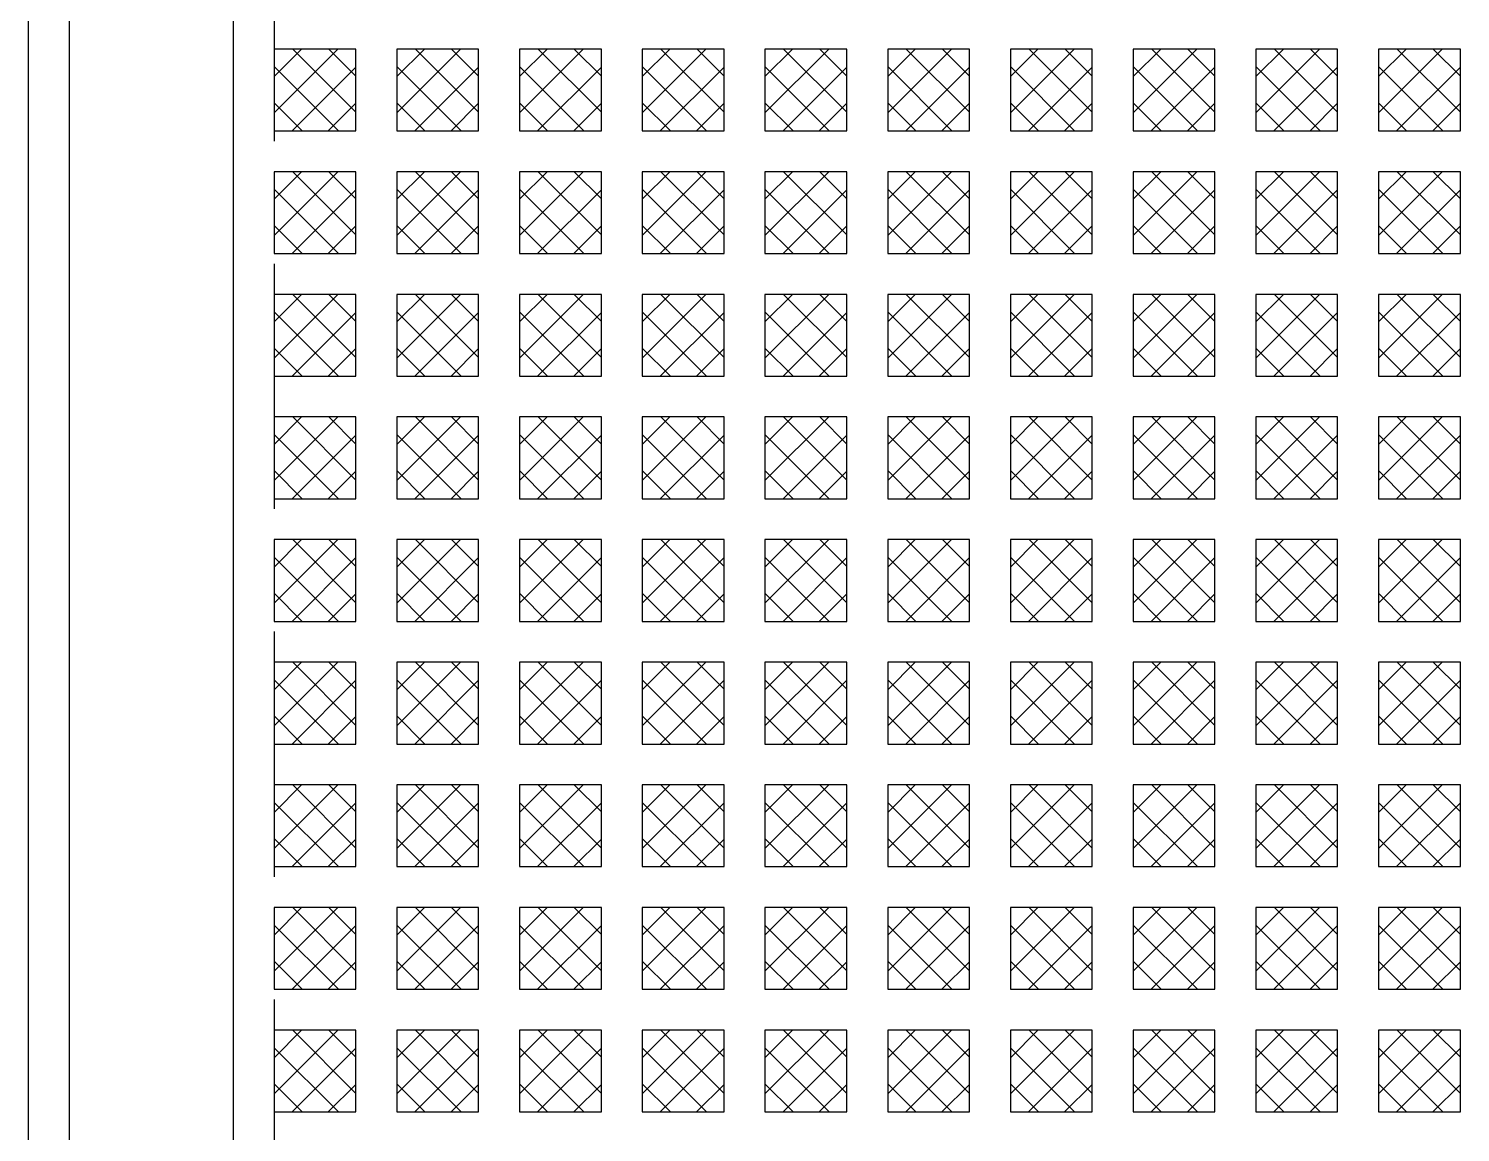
# Model space of a CAD drawing. Header units: millimetres. Extents: x -10022 to -9882, y 2919 to 3099.
# Drawn here: x -9988.06 to -9953.06, y 3019.52 to 3046.52 of the extents above; entities that cross this region are included whole.
import ezdxf

# ---------------------------------------------------------------- set-up
doc = ezdxf.new("R2010")
doc.units = ezdxf.units.MM
doc.header["$LTSCALE"] = 0.3
doc.linetypes.add('CENTER', pattern=[50.8, 31.75, -6.35, 6.35, -6.35])
doc.linetypes.add('DASHED', pattern=[0.75, 0.5, -0.25])
for name, color, linetype in [('1', 1, 'Continuous'), ('4', 4, 'DASHED'), ('5', 5, 'Continuous'), ('6', 6, 'CENTER')]:
    doc.layers.add(name, color=color, linetype=linetype)

# ---------------------------------------------------------------- blocks, each defined once
blk = doc.blocks.new('nap')
at = {"layer": '5'}
h = blk.add_hatch(dxfattribs=at)
h.set_pattern_fill('ANSI37', color=256, scale=5, style=0)
h.set_pattern_definition([(45, (-6417.2333, -65.8017), (-0.44194174, 0.44194174), []), (135, (-6417.2333, -65.8017), (-0.44194174, -0.44194174), [])])
h.paths.add_polyline_path([(7, 52), (5, 52), (5, 50), (7, 50)])
h = blk.add_hatch(dxfattribs=at)
h.set_pattern_fill('ANSI37', color=256, scale=5, style=0)
h.set_pattern_definition([(45, (-6414.2333, -65.8017), (-0.44194174, 0.44194174), []), (135, (-6414.2333, -65.8017), (-0.44194174, -0.44194174), [])])
h.paths.add_polyline_path([(10, 52), (8, 52), (8, 50), (10, 50)])
h = blk.add_hatch(dxfattribs=at)
h.set_pattern_fill('ANSI37', color=256, scale=5, style=0)
h.set_pattern_definition([(45, (-6411.2333, -65.8017), (-0.44194174, 0.44194174), []), (135, (-6411.2333, -65.8017), (-0.44194174, -0.44194174), [])])
h.paths.add_polyline_path([(13, 52), (11, 52), (11, 50), (13, 50)])
h = blk.add_hatch(dxfattribs=at)
h.set_pattern_fill('ANSI37', color=256, scale=5, style=0)
h.set_pattern_definition([(45, (-6408.2333, -65.8017), (-0.44194174, 0.44194174), []), (135, (-6408.2333, -65.8017), (-0.44194174, -0.44194174), [])])
h.paths.add_polyline_path([(16, 52), (14, 52), (14, 50), (16, 50)])
h = blk.add_hatch(dxfattribs=at)
h.set_pattern_fill('ANSI37', color=256, scale=5, style=0)
h.set_pattern_definition([(45, (-6405.2333, -65.8017), (-0.44194174, 0.44194174), []), (135, (-6405.2333, -65.8017), (-0.44194174, -0.44194174), [])])
h.paths.add_polyline_path([(19, 52), (17, 52), (17, 50), (19, 50)])
h = blk.add_hatch(dxfattribs=at)
h.set_pattern_fill('ANSI37', color=256, scale=5, style=0)
h.set_pattern_definition([(45, (-6402.2333, -65.8017), (-0.44194174, 0.44194174), []), (135, (-6402.2333, -65.8017), (-0.44194174, -0.44194174), [])])
h.paths.add_polyline_path([(22, 52), (20, 52), (20, 50), (22, 50)])
h = blk.add_hatch(dxfattribs=at)
h.set_pattern_fill('ANSI37', color=256, scale=5, style=0)
h.set_pattern_definition([(45, (-6399.2333, -65.8017), (-0.44194174, 0.44194174), []), (135, (-6399.2333, -65.8017), (-0.44194174, -0.44194174), [])])
h.paths.add_polyline_path([(25, 52), (23, 52), (23, 50), (25, 50)])
h = blk.add_hatch(dxfattribs=at)
h.set_pattern_fill('ANSI37', color=256, scale=5, style=0)
h.set_pattern_definition([(45, (-6396.2333, -65.8017), (-0.44194174, 0.44194174), []), (135, (-6396.2333, -65.8017), (-0.44194174, -0.44194174), [])])
h.paths.add_polyline_path([(28, 52), (26, 52), (26, 50), (28, 50)])
h = blk.add_hatch(dxfattribs=at)
h.set_pattern_fill('ANSI37', color=256, scale=5, style=0)
h.set_pattern_definition([(45, (-6393.2333, -65.8017), (-0.44194174, 0.44194174), []), (135, (-6393.2333, -65.8017), (-0.44194174, -0.44194174), [])])
h.paths.add_polyline_path([(31, 52), (29, 52), (29, 50), (31, 50)])
h = blk.add_hatch(dxfattribs=at)
h.set_pattern_fill('ANSI37', color=256, scale=5, style=0)
h.set_pattern_definition([(45, (-6390.2333, -65.8017), (-0.44194174, 0.44194174), []), (135, (-6390.2333, -65.8017), (-0.44194174, -0.44194174), [])])
h.paths.add_polyline_path([(34, 52), (32, 52), (32, 50), (34, 50)])
h = blk.add_hatch(dxfattribs=at)
h.set_pattern_fill('ANSI37', color=256, scale=5, style=0)
h.set_pattern_definition([(45, (-6417.2333, -68.8017), (-0.44194174, 0.44194174), []), (135, (-6417.2333, -68.8017), (-0.44194174, -0.44194174), [])])
h.paths.add_polyline_path([(7, 49), (5, 49), (5, 47), (7, 47)])
h = blk.add_hatch(dxfattribs=at)
h.set_pattern_fill('ANSI37', color=256, scale=5, style=0)
h.set_pattern_definition([(45, (-6414.2333, -68.8017), (-0.44194174, 0.44194174), []), (135, (-6414.2333, -68.8017), (-0.44194174, -0.44194174), [])])
h.paths.add_polyline_path([(10, 49), (8, 49), (8, 47), (10, 47)])
h = blk.add_hatch(dxfattribs=at)
h.set_pattern_fill('ANSI37', color=256, scale=5, style=0)
h.set_pattern_definition([(45, (-6411.2333, -68.8017), (-0.44194174, 0.44194174), []), (135, (-6411.2333, -68.8017), (-0.44194174, -0.44194174), [])])
h.paths.add_polyline_path([(13, 49), (11, 49), (11, 47), (13, 47)])
h = blk.add_hatch(dxfattribs=at)
h.set_pattern_fill('ANSI37', color=256, scale=5, style=0)
h.set_pattern_definition([(45, (-6408.2333, -68.8017), (-0.44194174, 0.44194174), []), (135, (-6408.2333, -68.8017), (-0.44194174, -0.44194174), [])])
h.paths.add_polyline_path([(16, 49), (14, 49), (14, 47), (16, 47)])
h = blk.add_hatch(dxfattribs=at)
h.set_pattern_fill('ANSI37', color=256, scale=5, style=0)
h.set_pattern_definition([(45, (-6405.2333, -68.8017), (-0.44194174, 0.44194174), []), (135, (-6405.2333, -68.8017), (-0.44194174, -0.44194174), [])])
h.paths.add_polyline_path([(19, 49), (17, 49), (17, 47), (19, 47)])
h = blk.add_hatch(dxfattribs=at)
h.set_pattern_fill('ANSI37', color=256, scale=5, style=0)
h.set_pattern_definition([(45, (-6402.2333, -68.8017), (-0.44194174, 0.44194174), []), (135, (-6402.2333, -68.8017), (-0.44194174, -0.44194174), [])])
h.paths.add_polyline_path([(22, 49), (20, 49), (20, 47), (22, 47)])
h = blk.add_hatch(dxfattribs=at)
h.set_pattern_fill('ANSI37', color=256, scale=5, style=0)
h.set_pattern_definition([(45, (-6399.2333, -68.8017), (-0.44194174, 0.44194174), []), (135, (-6399.2333, -68.8017), (-0.44194174, -0.44194174), [])])
h.paths.add_polyline_path([(25, 49), (23, 49), (23, 47), (25, 47)])
h = blk.add_hatch(dxfattribs=at)
h.set_pattern_fill('ANSI37', color=256, scale=5, style=0)
h.set_pattern_definition([(45, (-6396.2333, -68.8017), (-0.44194174, 0.44194174), []), (135, (-6396.2333, -68.8017), (-0.44194174, -0.44194174), [])])
h.paths.add_polyline_path([(28, 49), (26, 49), (26, 47), (28, 47)])
h = blk.add_hatch(dxfattribs=at)
h.set_pattern_fill('ANSI37', color=256, scale=5, style=0)
h.set_pattern_definition([(45, (-6393.2333, -68.8017), (-0.44194174, 0.44194174), []), (135, (-6393.2333, -68.8017), (-0.44194174, -0.44194174), [])])
h.paths.add_polyline_path([(31, 49), (29, 49), (29, 47), (31, 47)])
h = blk.add_hatch(dxfattribs=at)
h.set_pattern_fill('ANSI37', color=256, scale=5, style=0)
h.set_pattern_definition([(45, (-6390.2333, -68.8017), (-0.44194174, 0.44194174), []), (135, (-6390.2333, -68.8017), (-0.44194174, -0.44194174), [])])
h.paths.add_polyline_path([(34, 49), (32, 49), (32, 47), (34, 47)])
h = blk.add_hatch(dxfattribs=at)
h.set_pattern_fill('ANSI37', color=256, scale=5, style=0)
h.set_pattern_definition([(45, (-6417.2333, -71.8017), (-0.44194174, 0.44194174), []), (135, (-6417.2333, -71.8017), (-0.44194174, -0.44194174), [])])
h.paths.add_polyline_path([(7, 46), (5, 46), (5, 44), (7, 44)])
h = blk.add_hatch(dxfattribs=at)
h.set_pattern_fill('ANSI37', color=256, scale=5, style=0)
h.set_pattern_definition([(45, (-6414.2333, -71.8017), (-0.44194174, 0.44194174), []), (135, (-6414.2333, -71.8017), (-0.44194174, -0.44194174), [])])
h.paths.add_polyline_path([(10, 46), (8, 46), (8, 44), (10, 44)])
h = blk.add_hatch(dxfattribs=at)
h.set_pattern_fill('ANSI37', color=256, scale=5, style=0)
h.set_pattern_definition([(45, (-6411.2333, -71.8017), (-0.44194174, 0.44194174), []), (135, (-6411.2333, -71.8017), (-0.44194174, -0.44194174), [])])
h.paths.add_polyline_path([(13, 46), (11, 46), (11, 44), (13, 44)])
h = blk.add_hatch(dxfattribs=at)
h.set_pattern_fill('ANSI37', color=256, scale=5, style=0)
h.set_pattern_definition([(45, (-6408.2333, -71.8017), (-0.44194174, 0.44194174), []), (135, (-6408.2333, -71.8017), (-0.44194174, -0.44194174), [])])
h.paths.add_polyline_path([(16, 46), (14, 46), (14, 44), (16, 44)])
h = blk.add_hatch(dxfattribs=at)
h.set_pattern_fill('ANSI37', color=256, scale=5, style=0)
h.set_pattern_definition([(45, (-6405.2333, -71.8017), (-0.44194174, 0.44194174), []), (135, (-6405.2333, -71.8017), (-0.44194174, -0.44194174), [])])
h.paths.add_polyline_path([(19, 46), (17, 46), (17, 44), (19, 44)])
h = blk.add_hatch(dxfattribs=at)
h.set_pattern_fill('ANSI37', color=256, scale=5, style=0)
h.set_pattern_definition([(45, (-6402.2333, -71.8017), (-0.44194174, 0.44194174), []), (135, (-6402.2333, -71.8017), (-0.44194174, -0.44194174), [])])
h.paths.add_polyline_path([(22, 46), (20, 46), (20, 44), (22, 44)])
h = blk.add_hatch(dxfattribs=at)
h.set_pattern_fill('ANSI37', color=256, scale=5, style=0)
h.set_pattern_definition([(45, (-6399.2333, -71.8017), (-0.44194174, 0.44194174), []), (135, (-6399.2333, -71.8017), (-0.44194174, -0.44194174), [])])
h.paths.add_polyline_path([(25, 46), (23, 46), (23, 44), (25, 44)])
h = blk.add_hatch(dxfattribs=at)
h.set_pattern_fill('ANSI37', color=256, scale=5, style=0)
h.set_pattern_definition([(45, (-6396.2333, -71.8017), (-0.44194174, 0.44194174), []), (135, (-6396.2333, -71.8017), (-0.44194174, -0.44194174), [])])
h.paths.add_polyline_path([(28, 46), (26, 46), (26, 44), (28, 44)])
h = blk.add_hatch(dxfattribs=at)
h.set_pattern_fill('ANSI37', color=256, scale=5, style=0)
h.set_pattern_definition([(45, (-6393.2333, -71.8017), (-0.44194174, 0.44194174), []), (135, (-6393.2333, -71.8017), (-0.44194174, -0.44194174), [])])
h.paths.add_polyline_path([(31, 46), (29, 46), (29, 44), (31, 44)])
h = blk.add_hatch(dxfattribs=at)
h.set_pattern_fill('ANSI37', color=256, scale=5, style=0)
h.set_pattern_definition([(45, (-6390.2333, -71.8017), (-0.44194174, 0.44194174), []), (135, (-6390.2333, -71.8017), (-0.44194174, -0.44194174), [])])
h.paths.add_polyline_path([(34, 46), (32, 46), (32, 44), (34, 44)])
h = blk.add_hatch(dxfattribs=at)
h.set_pattern_fill('ANSI37', color=256, scale=5, style=0)
h.set_pattern_definition([(45, (-6417.2333, -74.8017), (-0.44194174, 0.44194174), []), (135, (-6417.2333, -74.8017), (-0.44194174, -0.44194174), [])])
h.paths.add_polyline_path([(7, 43), (5, 43), (5, 41), (7, 41)])
h = blk.add_hatch(dxfattribs=at)
h.set_pattern_fill('ANSI37', color=256, scale=5, style=0)
h.set_pattern_definition([(45, (-6414.2333, -74.8017), (-0.44194174, 0.44194174), []), (135, (-6414.2333, -74.8017), (-0.44194174, -0.44194174), [])])
h.paths.add_polyline_path([(10, 43), (8, 43), (8, 41), (10, 41)])
h = blk.add_hatch(dxfattribs=at)
h.set_pattern_fill('ANSI37', color=256, scale=5, style=0)
h.set_pattern_definition([(45, (-6411.2333, -74.8017), (-0.44194174, 0.44194174), []), (135, (-6411.2333, -74.8017), (-0.44194174, -0.44194174), [])])
h.paths.add_polyline_path([(13, 43), (11, 43), (11, 41), (13, 41)])
h = blk.add_hatch(dxfattribs=at)
h.set_pattern_fill('ANSI37', color=256, scale=5, style=0)
h.set_pattern_definition([(45, (-6408.2333, -74.8017), (-0.44194174, 0.44194174), []), (135, (-6408.2333, -74.8017), (-0.44194174, -0.44194174), [])])
h.paths.add_polyline_path([(16, 43), (14, 43), (14, 41), (16, 41)])
h = blk.add_hatch(dxfattribs=at)
h.set_pattern_fill('ANSI37', color=256, scale=5, style=0)
h.set_pattern_definition([(45, (-6405.2333, -74.8017), (-0.44194174, 0.44194174), []), (135, (-6405.2333, -74.8017), (-0.44194174, -0.44194174), [])])
h.paths.add_polyline_path([(19, 43), (17, 43), (17, 41), (19, 41)])
h = blk.add_hatch(dxfattribs=at)
h.set_pattern_fill('ANSI37', color=256, scale=5, style=0)
h.set_pattern_definition([(45, (-6402.2333, -74.8017), (-0.44194174, 0.44194174), []), (135, (-6402.2333, -74.8017), (-0.44194174, -0.44194174), [])])
h.paths.add_polyline_path([(22, 43), (20, 43), (20, 41), (22, 41)])
h = blk.add_hatch(dxfattribs=at)
h.set_pattern_fill('ANSI37', color=256, scale=5, style=0)
h.set_pattern_definition([(45, (-6399.2333, -74.8017), (-0.44194174, 0.44194174), []), (135, (-6399.2333, -74.8017), (-0.44194174, -0.44194174), [])])
h.paths.add_polyline_path([(25, 43), (23, 43), (23, 41), (25, 41)])
h = blk.add_hatch(dxfattribs=at)
h.set_pattern_fill('ANSI37', color=256, scale=5, style=0)
h.set_pattern_definition([(45, (-6396.2333, -74.8017), (-0.44194174, 0.44194174), []), (135, (-6396.2333, -74.8017), (-0.44194174, -0.44194174), [])])
h.paths.add_polyline_path([(28, 43), (26, 43), (26, 41), (28, 41)])
h = blk.add_hatch(dxfattribs=at)
h.set_pattern_fill('ANSI37', color=256, scale=5, style=0)
h.set_pattern_definition([(45, (-6393.2333, -74.8017), (-0.44194174, 0.44194174), []), (135, (-6393.2333, -74.8017), (-0.44194174, -0.44194174), [])])
h.paths.add_polyline_path([(31, 43), (29, 43), (29, 41), (31, 41)])
h = blk.add_hatch(dxfattribs=at)
h.set_pattern_fill('ANSI37', color=256, scale=5, style=0)
h.set_pattern_definition([(45, (-6390.2333, -74.8017), (-0.44194174, 0.44194174), []), (135, (-6390.2333, -74.8017), (-0.44194174, -0.44194174), [])])
h.paths.add_polyline_path([(34, 43), (32, 43), (32, 41), (34, 41)])
h = blk.add_hatch(dxfattribs=at)
h.set_pattern_fill('ANSI37', color=256, scale=5, style=0)
h.set_pattern_definition([(45, (-6417.2333, -77.8017), (-0.44194174, 0.44194174), []), (135, (-6417.2333, -77.8017), (-0.44194174, -0.44194174), [])])
h.paths.add_polyline_path([(7, 40), (5, 40), (5, 38), (7, 38)])
h = blk.add_hatch(dxfattribs=at)
h.set_pattern_fill('ANSI37', color=256, scale=5, style=0)
h.set_pattern_definition([(45, (-6414.2333, -77.8017), (-0.44194174, 0.44194174), []), (135, (-6414.2333, -77.8017), (-0.44194174, -0.44194174), [])])
h.paths.add_polyline_path([(10, 40), (8, 40), (8, 38), (10, 38)])
h = blk.add_hatch(dxfattribs=at)
h.set_pattern_fill('ANSI37', color=256, scale=5, style=0)
h.set_pattern_definition([(45, (-6411.2333, -77.8017), (-0.44194174, 0.44194174), []), (135, (-6411.2333, -77.8017), (-0.44194174, -0.44194174), [])])
h.paths.add_polyline_path([(13, 40), (11, 40), (11, 38), (13, 38)])
h = blk.add_hatch(dxfattribs=at)
h.set_pattern_fill('ANSI37', color=256, scale=5, style=0)
h.set_pattern_definition([(45, (-6408.2333, -77.8017), (-0.44194174, 0.44194174), []), (135, (-6408.2333, -77.8017), (-0.44194174, -0.44194174), [])])
h.paths.add_polyline_path([(16, 40), (14, 40), (14, 38), (16, 38)])
h = blk.add_hatch(dxfattribs=at)
h.set_pattern_fill('ANSI37', color=256, scale=5, style=0)
h.set_pattern_definition([(45, (-6405.2333, -77.8017), (-0.44194174, 0.44194174), []), (135, (-6405.2333, -77.8017), (-0.44194174, -0.44194174), [])])
h.paths.add_polyline_path([(19, 40), (17, 40), (17, 38), (19, 38)])
h = blk.add_hatch(dxfattribs=at)
h.set_pattern_fill('ANSI37', color=256, scale=5, style=0)
h.set_pattern_definition([(45, (-6402.2333, -77.8017), (-0.44194174, 0.44194174), []), (135, (-6402.2333, -77.8017), (-0.44194174, -0.44194174), [])])
h.paths.add_polyline_path([(22, 40), (20, 40), (20, 38), (22, 38)])
h = blk.add_hatch(dxfattribs=at)
h.set_pattern_fill('ANSI37', color=256, scale=5, style=0)
h.set_pattern_definition([(45, (-6399.2333, -77.8017), (-0.44194174, 0.44194174), []), (135, (-6399.2333, -77.8017), (-0.44194174, -0.44194174), [])])
h.paths.add_polyline_path([(25, 40), (23, 40), (23, 38), (25, 38)])
h = blk.add_hatch(dxfattribs=at)
h.set_pattern_fill('ANSI37', color=256, scale=5, style=0)
h.set_pattern_definition([(45, (-6396.2333, -77.8017), (-0.44194174, 0.44194174), []), (135, (-6396.2333, -77.8017), (-0.44194174, -0.44194174), [])])
h.paths.add_polyline_path([(28, 40), (26, 40), (26, 38), (28, 38)])
h = blk.add_hatch(dxfattribs=at)
h.set_pattern_fill('ANSI37', color=256, scale=5, style=0)
h.set_pattern_definition([(45, (-6393.2333, -77.8017), (-0.44194174, 0.44194174), []), (135, (-6393.2333, -77.8017), (-0.44194174, -0.44194174), [])])
h.paths.add_polyline_path([(31, 40), (29, 40), (29, 38), (31, 38)])
h = blk.add_hatch(dxfattribs=at)
h.set_pattern_fill('ANSI37', color=256, scale=5, style=0)
h.set_pattern_definition([(45, (-6390.2333, -77.8017), (-0.44194174, 0.44194174), []), (135, (-6390.2333, -77.8017), (-0.44194174, -0.44194174), [])])
h.paths.add_polyline_path([(34, 40), (32, 40), (32, 38), (34, 38)])
h = blk.add_hatch(dxfattribs=at)
h.set_pattern_fill('ANSI37', color=256, scale=5, style=0)
h.set_pattern_definition([(45, (-6417.2333, -80.8017), (-0.44194174, 0.44194174), []), (135, (-6417.2333, -80.8017), (-0.44194174, -0.44194174), [])])
h.paths.add_polyline_path([(7, 37), (5, 37), (5, 35), (7, 35)])
h = blk.add_hatch(dxfattribs=at)
h.set_pattern_fill('ANSI37', color=256, scale=5, style=0)
h.set_pattern_definition([(45, (-6414.2333, -80.8017), (-0.44194174, 0.44194174), []), (135, (-6414.2333, -80.8017), (-0.44194174, -0.44194174), [])])
h.paths.add_polyline_path([(10, 37), (8, 37), (8, 35), (10, 35)])
h = blk.add_hatch(dxfattribs=at)
h.set_pattern_fill('ANSI37', color=256, scale=5, style=0)
h.set_pattern_definition([(45, (-6411.2333, -80.8017), (-0.44194174, 0.44194174), []), (135, (-6411.2333, -80.8017), (-0.44194174, -0.44194174), [])])
h.paths.add_polyline_path([(13, 37), (11, 37), (11, 35), (13, 35)])
h = blk.add_hatch(dxfattribs=at)
h.set_pattern_fill('ANSI37', color=256, scale=5, style=0)
h.set_pattern_definition([(45, (-6408.2333, -80.8017), (-0.44194174, 0.44194174), []), (135, (-6408.2333, -80.8017), (-0.44194174, -0.44194174), [])])
h.paths.add_polyline_path([(16, 37), (14, 37), (14, 35), (16, 35)])
h = blk.add_hatch(dxfattribs=at)
h.set_pattern_fill('ANSI37', color=256, scale=5, style=0)
h.set_pattern_definition([(45, (-6405.2333, -80.8017), (-0.44194174, 0.44194174), []), (135, (-6405.2333, -80.8017), (-0.44194174, -0.44194174), [])])
h.paths.add_polyline_path([(19, 37), (17, 37), (17, 35), (19, 35)])
h = blk.add_hatch(dxfattribs=at)
h.set_pattern_fill('ANSI37', color=256, scale=5, style=0)
h.set_pattern_definition([(45, (-6402.2333, -80.8017), (-0.44194174, 0.44194174), []), (135, (-6402.2333, -80.8017), (-0.44194174, -0.44194174), [])])
h.paths.add_polyline_path([(22, 37), (20, 37), (20, 35), (22, 35)])
h = blk.add_hatch(dxfattribs=at)
h.set_pattern_fill('ANSI37', color=256, scale=5, style=0)
h.set_pattern_definition([(45, (-6399.2333, -80.8017), (-0.44194174, 0.44194174), []), (135, (-6399.2333, -80.8017), (-0.44194174, -0.44194174), [])])
h.paths.add_polyline_path([(25, 37), (23, 37), (23, 35), (25, 35)])
h = blk.add_hatch(dxfattribs=at)
h.set_pattern_fill('ANSI37', color=256, scale=5, style=0)
h.set_pattern_definition([(45, (-6396.2333, -80.8017), (-0.44194174, 0.44194174), []), (135, (-6396.2333, -80.8017), (-0.44194174, -0.44194174), [])])
h.paths.add_polyline_path([(28, 37), (26, 37), (26, 35), (28, 35)])
h = blk.add_hatch(dxfattribs=at)
h.set_pattern_fill('ANSI37', color=256, scale=5, style=0)
h.set_pattern_definition([(45, (-6393.2333, -80.8017), (-0.44194174, 0.44194174), []), (135, (-6393.2333, -80.8017), (-0.44194174, -0.44194174), [])])
h.paths.add_polyline_path([(31, 37), (29, 37), (29, 35), (31, 35)])
h = blk.add_hatch(dxfattribs=at)
h.set_pattern_fill('ANSI37', color=256, scale=5, style=0)
h.set_pattern_definition([(45, (-6390.2333, -80.8017), (-0.44194174, 0.44194174), []), (135, (-6390.2333, -80.8017), (-0.44194174, -0.44194174), [])])
h.paths.add_polyline_path([(34, 37), (32, 37), (32, 35), (34, 35)])
h = blk.add_hatch(dxfattribs=at)
h.set_pattern_fill('ANSI37', color=256, scale=5, style=0)
h.set_pattern_definition([(45, (-6417.2333, -83.8017), (-0.44194174, 0.44194174), []), (135, (-6417.2333, -83.8017), (-0.44194174, -0.44194174), [])])
h.paths.add_polyline_path([(7, 34), (5, 34), (5, 32), (7, 32)])
h = blk.add_hatch(dxfattribs=at)
h.set_pattern_fill('ANSI37', color=256, scale=5, style=0)
h.set_pattern_definition([(45, (-6414.2333, -83.8017), (-0.44194174, 0.44194174), []), (135, (-6414.2333, -83.8017), (-0.44194174, -0.44194174), [])])
h.paths.add_polyline_path([(10, 34), (8, 34), (8, 32), (10, 32)])
h = blk.add_hatch(dxfattribs=at)
h.set_pattern_fill('ANSI37', color=256, scale=5, style=0)
h.set_pattern_definition([(45, (-6411.2333, -83.8017), (-0.44194174, 0.44194174), []), (135, (-6411.2333, -83.8017), (-0.44194174, -0.44194174), [])])
h.paths.add_polyline_path([(13, 34), (11, 34), (11, 32), (13, 32)])
h = blk.add_hatch(dxfattribs=at)
h.set_pattern_fill('ANSI37', color=256, scale=5, style=0)
h.set_pattern_definition([(45, (-6408.2333, -83.8017), (-0.44194174, 0.44194174), []), (135, (-6408.2333, -83.8017), (-0.44194174, -0.44194174), [])])
h.paths.add_polyline_path([(16, 34), (14, 34), (14, 32), (16, 32)])
h = blk.add_hatch(dxfattribs=at)
h.set_pattern_fill('ANSI37', color=256, scale=5, style=0)
h.set_pattern_definition([(45, (-6405.2333, -83.8017), (-0.44194174, 0.44194174), []), (135, (-6405.2333, -83.8017), (-0.44194174, -0.44194174), [])])
h.paths.add_polyline_path([(19, 34), (17, 34), (17, 32), (19, 32)])
h = blk.add_hatch(dxfattribs=at)
h.set_pattern_fill('ANSI37', color=256, scale=5, style=0)
h.set_pattern_definition([(45, (-6402.2333, -83.8017), (-0.44194174, 0.44194174), []), (135, (-6402.2333, -83.8017), (-0.44194174, -0.44194174), [])])
h.paths.add_polyline_path([(22, 34), (20, 34), (20, 32), (22, 32)])
h = blk.add_hatch(dxfattribs=at)
h.set_pattern_fill('ANSI37', color=256, scale=5, style=0)
h.set_pattern_definition([(45, (-6399.2333, -83.8017), (-0.44194174, 0.44194174), []), (135, (-6399.2333, -83.8017), (-0.44194174, -0.44194174), [])])
h.paths.add_polyline_path([(25, 34), (23, 34), (23, 32), (25, 32)])
h = blk.add_hatch(dxfattribs=at)
h.set_pattern_fill('ANSI37', color=256, scale=5, style=0)
h.set_pattern_definition([(45, (-6396.2333, -83.8017), (-0.44194174, 0.44194174), []), (135, (-6396.2333, -83.8017), (-0.44194174, -0.44194174), [])])
h.paths.add_polyline_path([(28, 34), (26, 34), (26, 32), (28, 32)])
h = blk.add_hatch(dxfattribs=at)
h.set_pattern_fill('ANSI37', color=256, scale=5, style=0)
h.set_pattern_definition([(45, (-6393.2333, -83.8017), (-0.44194174, 0.44194174), []), (135, (-6393.2333, -83.8017), (-0.44194174, -0.44194174), [])])
h.paths.add_polyline_path([(31, 34), (29, 34), (29, 32), (31, 32)])
h = blk.add_hatch(dxfattribs=at)
h.set_pattern_fill('ANSI37', color=256, scale=5, style=0)
h.set_pattern_definition([(45, (-6390.2333, -83.8017), (-0.44194174, 0.44194174), []), (135, (-6390.2333, -83.8017), (-0.44194174, -0.44194174), [])])
h.paths.add_polyline_path([(34, 34), (32, 34), (32, 32), (34, 32)])
h = blk.add_hatch(dxfattribs=at)
h.set_pattern_fill('ANSI37', color=256, scale=5, style=0)
h.set_pattern_definition([(45, (-6417.2333, -86.8017), (-0.44194174, 0.44194174), []), (135, (-6417.2333, -86.8017), (-0.44194174, -0.44194174), [])])
h.paths.add_polyline_path([(7, 31), (5, 31), (5, 29), (7, 29)])
h = blk.add_hatch(dxfattribs=at)
h.set_pattern_fill('ANSI37', color=256, scale=5, style=0)
h.set_pattern_definition([(45, (-6414.2333, -86.8017), (-0.44194174, 0.44194174), []), (135, (-6414.2333, -86.8017), (-0.44194174, -0.44194174), [])])
h.paths.add_polyline_path([(10, 31), (8, 31), (8, 29), (10, 29)])
h = blk.add_hatch(dxfattribs=at)
h.set_pattern_fill('ANSI37', color=256, scale=5, style=0)
h.set_pattern_definition([(45, (-6411.2333, -86.8017), (-0.44194174, 0.44194174), []), (135, (-6411.2333, -86.8017), (-0.44194174, -0.44194174), [])])
h.paths.add_polyline_path([(13, 31), (11, 31), (11, 29), (13, 29)])
h = blk.add_hatch(dxfattribs=at)
h.set_pattern_fill('ANSI37', color=256, scale=5, style=0)
h.set_pattern_definition([(45, (-6408.2333, -86.8017), (-0.44194174, 0.44194174), []), (135, (-6408.2333, -86.8017), (-0.44194174, -0.44194174), [])])
h.paths.add_polyline_path([(16, 31), (14, 31), (14, 29), (16, 29)])
h = blk.add_hatch(dxfattribs=at)
h.set_pattern_fill('ANSI37', color=256, scale=5, style=0)
h.set_pattern_definition([(45, (-6405.2333, -86.8017), (-0.44194174, 0.44194174), []), (135, (-6405.2333, -86.8017), (-0.44194174, -0.44194174), [])])
h.paths.add_polyline_path([(19, 31), (17, 31), (17, 29), (19, 29)])
h = blk.add_hatch(dxfattribs=at)
h.set_pattern_fill('ANSI37', color=256, scale=5, style=0)
h.set_pattern_definition([(45, (-6402.2333, -86.8017), (-0.44194174, 0.44194174), []), (135, (-6402.2333, -86.8017), (-0.44194174, -0.44194174), [])])
h.paths.add_polyline_path([(22, 31), (20, 31), (20, 29), (22, 29)])
h = blk.add_hatch(dxfattribs=at)
h.set_pattern_fill('ANSI37', color=256, scale=5, style=0)
h.set_pattern_definition([(45, (-6399.2333, -86.8017), (-0.44194174, 0.44194174), []), (135, (-6399.2333, -86.8017), (-0.44194174, -0.44194174), [])])
h.paths.add_polyline_path([(25, 31), (23, 31), (23, 29), (25, 29)])
h = blk.add_hatch(dxfattribs=at)
h.set_pattern_fill('ANSI37', color=256, scale=5, style=0)
h.set_pattern_definition([(45, (-6396.2333, -86.8017), (-0.44194174, 0.44194174), []), (135, (-6396.2333, -86.8017), (-0.44194174, -0.44194174), [])])
h.paths.add_polyline_path([(28, 31), (26, 31), (26, 29), (28, 29)])
h = blk.add_hatch(dxfattribs=at)
h.set_pattern_fill('ANSI37', color=256, scale=5, style=0)
h.set_pattern_definition([(45, (-6393.2333, -86.8017), (-0.44194174, 0.44194174), []), (135, (-6393.2333, -86.8017), (-0.44194174, -0.44194174), [])])
h.paths.add_polyline_path([(31, 31), (29, 31), (29, 29), (31, 29)])
h = blk.add_hatch(dxfattribs=at)
h.set_pattern_fill('ANSI37', color=256, scale=5, style=0)
h.set_pattern_definition([(45, (-6390.2333, -86.8017), (-0.44194174, 0.44194174), []), (135, (-6390.2333, -86.8017), (-0.44194174, -0.44194174), [])])
h.paths.add_polyline_path([(34, 31), (32, 31), (32, 29), (34, 29)])
h = blk.add_hatch(dxfattribs=at)
h.set_pattern_fill('ANSI37', color=256, scale=5, style=0)
h.set_pattern_definition([(45, (-6417.2333, -89.8017), (-0.44194174, 0.44194174), []), (135, (-6417.2333, -89.8017), (-0.44194174, -0.44194174), [])])
h.paths.add_polyline_path([(7, 28), (5, 28), (5, 26), (7, 26)])
h = blk.add_hatch(dxfattribs=at)
h.set_pattern_fill('ANSI37', color=256, scale=5, style=0)
h.set_pattern_definition([(45, (-6414.2333, -89.8017), (-0.44194174, 0.44194174), []), (135, (-6414.2333, -89.8017), (-0.44194174, -0.44194174), [])])
h.paths.add_polyline_path([(10, 28), (8, 28), (8, 26), (10, 26)])
h = blk.add_hatch(dxfattribs=at)
h.set_pattern_fill('ANSI37', color=256, scale=5, style=0)
h.set_pattern_definition([(45, (-6411.2333, -89.8017), (-0.44194174, 0.44194174), []), (135, (-6411.2333, -89.8017), (-0.44194174, -0.44194174), [])])
h.paths.add_polyline_path([(13, 28), (11, 28), (11, 26), (13, 26)])
h = blk.add_hatch(dxfattribs=at)
h.set_pattern_fill('ANSI37', color=256, scale=5, style=0)
h.set_pattern_definition([(45, (-6408.2333, -89.8017), (-0.44194174, 0.44194174), []), (135, (-6408.2333, -89.8017), (-0.44194174, -0.44194174), [])])
h.paths.add_polyline_path([(16, 28), (14, 28), (14, 26), (16, 26)])
h = blk.add_hatch(dxfattribs=at)
h.set_pattern_fill('ANSI37', color=256, scale=5, style=0)
h.set_pattern_definition([(45, (-6405.2333, -89.8017), (-0.44194174, 0.44194174), []), (135, (-6405.2333, -89.8017), (-0.44194174, -0.44194174), [])])
h.paths.add_polyline_path([(19, 28), (17, 28), (17, 26), (19, 26)])
h = blk.add_hatch(dxfattribs=at)
h.set_pattern_fill('ANSI37', color=256, scale=5, style=0)
h.set_pattern_definition([(45, (-6402.2333, -89.8017), (-0.44194174, 0.44194174), []), (135, (-6402.2333, -89.8017), (-0.44194174, -0.44194174), [])])
h.paths.add_polyline_path([(22, 28), (20, 28), (20, 26), (22, 26)])
h = blk.add_hatch(dxfattribs=at)
h.set_pattern_fill('ANSI37', color=256, scale=5, style=0)
h.set_pattern_definition([(45, (-6399.2333, -89.8017), (-0.44194174, 0.44194174), []), (135, (-6399.2333, -89.8017), (-0.44194174, -0.44194174), [])])
h.paths.add_polyline_path([(25, 28), (23, 28), (23, 26), (25, 26)])
h = blk.add_hatch(dxfattribs=at)
h.set_pattern_fill('ANSI37', color=256, scale=5, style=0)
h.set_pattern_definition([(45, (-6396.2333, -89.8017), (-0.44194174, 0.44194174), []), (135, (-6396.2333, -89.8017), (-0.44194174, -0.44194174), [])])
h.paths.add_polyline_path([(28, 28), (26, 28), (26, 26), (28, 26)])
h = blk.add_hatch(dxfattribs=at)
h.set_pattern_fill('ANSI37', color=256, scale=5, style=0)
h.set_pattern_definition([(45, (-6393.2333, -89.8017), (-0.44194174, 0.44194174), []), (135, (-6393.2333, -89.8017), (-0.44194174, -0.44194174), [])])
h.paths.add_polyline_path([(31, 28), (29, 28), (29, 26), (31, 26)])
h = blk.add_hatch(dxfattribs=at)
h.set_pattern_fill('ANSI37', color=256, scale=5, style=0)
h.set_pattern_definition([(45, (-6390.2333, -89.8017), (-0.44194174, 0.44194174), []), (135, (-6390.2333, -89.8017), (-0.44194174, -0.44194174), [])])
h.paths.add_polyline_path([(34, 28), (32, 28), (32, 26), (34, 26)])
at = {"layer": '1'}
for p, q in [((0, 0), (0, 90)), ((4, 86), (4, 4))]:
    blk.add_line(p, q, dxfattribs=at)
at = {"layer": '6'}
for points in [[(5, 50), (7, 50), (7, 52), (5, 52)], [(8, 50), (10, 50), (10, 52), (8, 52)], [(11, 50), (13, 50), (13, 52), (11, 52)], [(14, 50), (16, 50), (16, 52), (14, 52)], [(17, 50), (19, 50), (19, 52), (17, 52)], [(20, 50), (22, 50), (22, 52), (20, 52)], [(23, 50), (25, 50), (25, 52), (23, 52)], [(26, 50), (28, 50), (28, 52), (26, 52)], [(29, 50), (31, 50), (31, 52), (29, 52)], [(32, 50), (34, 50), (34, 52), (32, 52)], [(5, 47), (7, 47), (7, 49), (5, 49)], [(8, 47), (10, 47), (10, 49), (8, 49)], [(11, 47), (13, 47), (13, 49), (11, 49)], [(14, 47), (16, 47), (16, 49), (14, 49)], [(17, 47), (19, 47), (19, 49), (17, 49)], [(20, 47), (22, 47), (22, 49), (20, 49)], [(23, 47), (25, 47), (25, 49), (23, 49)], [(26, 47), (28, 47), (28, 49), (26, 49)], [(29, 47), (31, 47), (31, 49), (29, 49)], [(32, 47), (34, 47), (34, 49), (32, 49)], [(5, 44), (7, 44), (7, 46), (5, 46)], [(8, 44), (10, 44), (10, 46), (8, 46)], [(11, 44), (13, 44), (13, 46), (11, 46)], [(14, 44), (16, 44), (16, 46), (14, 46)], [(17, 44), (19, 44), (19, 46), (17, 46)], [(20, 44), (22, 44), (22, 46), (20, 46)], [(23, 44), (25, 44), (25, 46), (23, 46)], [(26, 44), (28, 44), (28, 46), (26, 46)], [(29, 44), (31, 44), (31, 46), (29, 46)], [(32, 44), (34, 44), (34, 46), (32, 46)], [(5, 41), (7, 41), (7, 43), (5, 43)], [(8, 41), (10, 41), (10, 43), (8, 43)], [(11, 41), (13, 41), (13, 43), (11, 43)], [(14, 41), (16, 41), (16, 43), (14, 43)], [(17, 41), (19, 41), (19, 43), (17, 43)], [(20, 41), (22, 41), (22, 43), (20, 43)], [(23, 41), (25, 41), (25, 43), (23, 43)], [(26, 41), (28, 41), (28, 43), (26, 43)], [(29, 41), (31, 41), (31, 43), (29, 43)], [(32, 41), (34, 41), (34, 43), (32, 43)], [(5, 38), (7, 38), (7, 40), (5, 40)], [(8, 38), (10, 38), (10, 40), (8, 40)], [(11, 38), (13, 38), (13, 40), (11, 40)], [(14, 38), (16, 38), (16, 40), (14, 40)], [(17, 38), (19, 38), (19, 40), (17, 40)], [(20, 38), (22, 38), (22, 40), (20, 40)], [(23, 38), (25, 38), (25, 40), (23, 40)], [(26, 38), (28, 38), (28, 40), (26, 40)], [(29, 38), (31, 38), (31, 40), (29, 40)], [(32, 38), (34, 38), (34, 40), (32, 40)], [(5, 35), (7, 35), (7, 37), (5, 37)], [(8, 35), (10, 35), (10, 37), (8, 37)], [(11, 35), (13, 35), (13, 37), (11, 37)], [(14, 35), (16, 35), (16, 37), (14, 37)], [(17, 35), (19, 35), (19, 37), (17, 37)], [(20, 35), (22, 35), (22, 37), (20, 37)], [(23, 35), (25, 35), (25, 37), (23, 37)], [(26, 35), (28, 35), (28, 37), (26, 37)], [(29, 35), (31, 35), (31, 37), (29, 37)], [(32, 35), (34, 35), (34, 37), (32, 37)], [(5, 32), (7, 32), (7, 34), (5, 34)], [(8, 32), (10, 32), (10, 34), (8, 34)], [(11, 32), (13, 32), (13, 34), (11, 34)], [(14, 32), (16, 32), (16, 34), (14, 34)], [(17, 32), (19, 32), (19, 34), (17, 34)], [(20, 32), (22, 32), (22, 34), (20, 34)], [(23, 32), (25, 32), (25, 34), (23, 34)], [(26, 32), (28, 32), (28, 34), (26, 34)], [(29, 32), (31, 32), (31, 34), (29, 34)], [(32, 32), (34, 32), (34, 34), (32, 34)], [(5, 29), (7, 29), (7, 31), (5, 31)], [(8, 29), (10, 29), (10, 31), (8, 31)], [(11, 29), (13, 29), (13, 31), (11, 31)], [(14, 29), (16, 29), (16, 31), (14, 31)], [(17, 29), (19, 29), (19, 31), (17, 31)], [(20, 29), (22, 29), (22, 31), (20, 31)], [(23, 29), (25, 29), (25, 31), (23, 31)], [(26, 29), (28, 29), (28, 31), (26, 31)], [(29, 29), (31, 29), (31, 31), (29, 31)], [(32, 29), (34, 29), (34, 31), (32, 31)], [(5, 26), (7, 26), (7, 28), (5, 28)], [(8, 26), (10, 26), (10, 28), (8, 28)], [(11, 26), (13, 26), (13, 28), (11, 28)], [(14, 26), (16, 26), (16, 28), (14, 28)], [(17, 26), (19, 26), (19, 28), (17, 28)], [(20, 26), (22, 26), (22, 28), (20, 28)], [(23, 26), (25, 26), (25, 28), (23, 28)], [(26, 26), (28, 26), (28, 28), (26, 28)], [(29, 26), (31, 26), (31, 28), (29, 28)], [(32, 26), (34, 26), (34, 28), (32, 28)]]:
    blk.add_lwpolyline(points, close=True, dxfattribs=at)

msp = doc.modelspace()

# ---------------------------------------------------------------- linework, layer by layer
msp.add_line((-9988.057, 2993.02), (-9988.057, 3085.02))
at = {"layer": '4', "ltscale": 10}
msp.add_line((-9982.057, 3079.02), (-9982.057, 2999.02), dxfattribs=at)

# ---------------------------------------------------------------- block references
msp.add_blockref('nap', (-9987.057, 2994.02))

doc.saveas('drawing.dxf')
